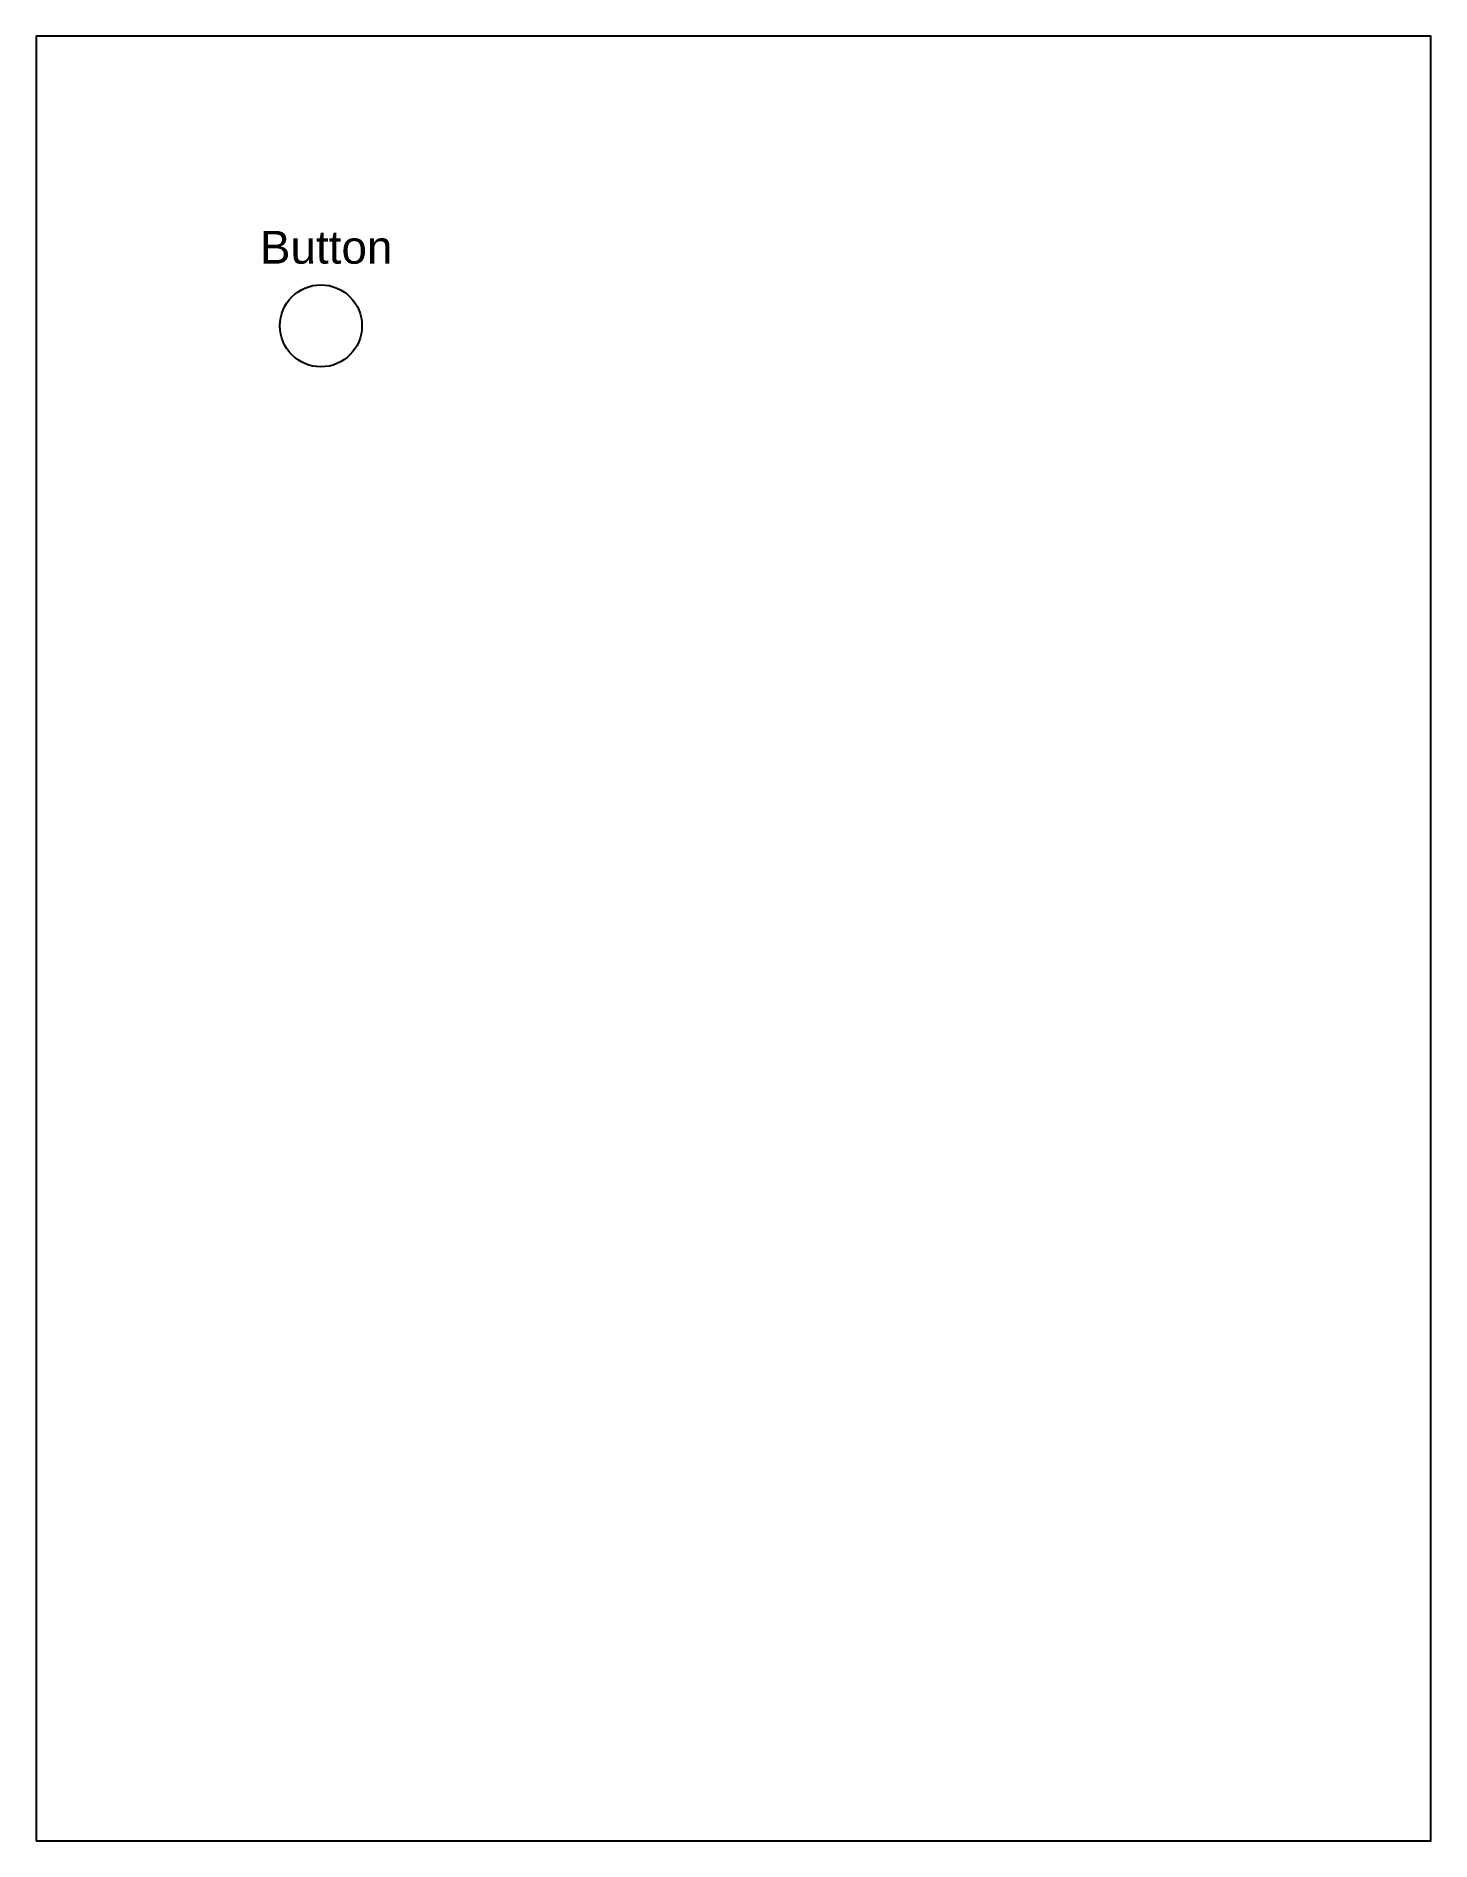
# Model space of a CAD drawing. Header units: inches. Extents: x 0 to 8.5, y 0 to 11.
import ezdxf

# ---------------------------------------------------------------- set-up
doc = ezdxf.new("R2010")
doc.units = ezdxf.units.IN
doc.header["$MEASUREMENT"] = 0
doc.styles.get("Standard").update_dxf_attribs({"font": 'arial.ttf'})

msp = doc.modelspace()

# ---------------------------------------------------------------- linework, layer by layer
msp.add_lwpolyline([(0, 0), (8.5, 0), (8.5, 11), (0, 11)], close=True)
msp.add_circle((1.736, 9.234), 0.25)

# ---------------------------------------------------------------- texts
at = {"insert": (1.364, 9.813), "char_height": 0.2, "attachment_point": 1}
msp.add_mtext_dynamic_manual_height_columns('Button', width=1.94303, gutter_width=1, heights=[0], dxfattribs=at)

doc.saveas('drawing.dxf')
